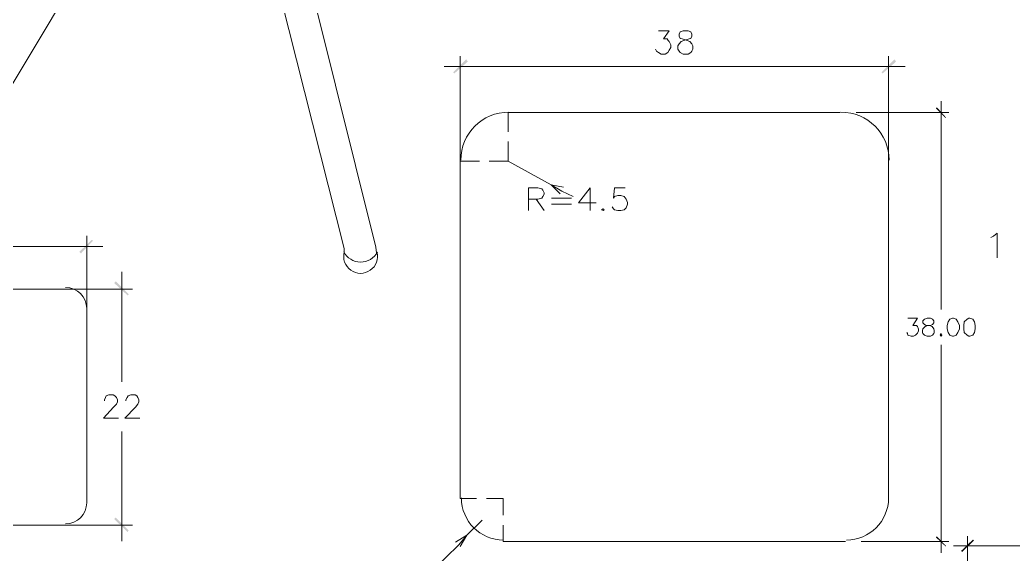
# Model space of a CAD drawing. Header units: inches. Extents: x 0.22 to 6.49, y 0.27 to 4.47.
# Drawn here: x 0.944 to 2.194, y 1.678 to 2.35 of the extents above; entities that cross this region are included whole.
import ezdxf

# ---------------------------------------------------------------- set-up
doc = ezdxf.new("R2010")
doc.units = ezdxf.units.IN
doc.header["$MEASUREMENT"] = 0
doc.layers.add('PDF_PDF13_PDF6_PDF9_0', color=7, linetype='Continuous')
doc.layers.add('PDF_PDF13_PDF6_PDF9_COTAS', color=7, linetype='Continuous')

msp = doc.modelspace()

# ---------------------------------------------------------------- linework, layer by layer
at = {"layer": 'PDF_PDF13_PDF6_PDF9_0', "lineweight": 13}
for points in [[(1.1781, 2.6767), (0.8661, 2.157), (0.6143, 2.157)], [(1.4982, 2.1414), (1.4982, 2.3045)], [(2.0376, 2.1414), (2.0376, 2.3045)], [(1.4779, 2.2916), (2.0586, 2.2916)], [(2.1039, 2.2477), (2.1039, 1.9857)], [(1.997, 2.2334), (2.1134, 2.2334)], [(1.5584, 2.1725), (1.6126, 2.1427), (1.6241, 2.1312)], [(1.6282, 2.1394), (1.6126, 2.1427), (1.6261, 2.1346), (1.6403, 2.1279)], [(1.0278, 1.9634), (1.0278, 2.0785)], [(0.4674, 2.0649), (1.0481, 2.0649)], [(1.0718, 2.0331), (1.0718, 1.8944)], [(0.9534, 2.0114), (1.0854, 2.0114)], [(2.1039, 1.6791), (2.1039, 1.9411)], [(1.0718, 1.694), (1.0718, 1.8321)], [(0.9534, 1.7143), (1.0854, 1.7143)], [(1.526, 1.7204), (1.5063, 1.7015), (1.4921, 1.6927)], [(1.4474, 1.6575), (1.4637, 1.6575), (1.4962, 1.6893), (1.5063, 1.7015), (1.4982, 1.6873)], [(2.0031, 1.6934), (2.1134, 1.6934)], [(2.1371, 1.6297), (2.1371, 1.583), (2.1371, 1.7001)], [(2.1195, 1.6879), (2.621, 1.6879)]]:
    msp.add_lwpolyline(points, dxfattribs=at)
at = {"layer": 'PDF_PDF13_PDF6_PDF9_0', "lineweight": 18}
for points in [[(1.2221, 2.5759), (1.352, 2.0622), (1.352, 2.0568)], [(1.2647, 2.5752), (1.392, 2.0642), (1.3926, 2.0568)], [(1.7479, 2.3363), (1.7615, 2.3363), (1.754, 2.3262), (1.7588, 2.3262), (1.7601, 2.3241), (1.7615, 2.3228), (1.7635, 2.3187), (1.7635, 2.3153), (1.7615, 2.3119), (1.7595, 2.3092), (1.7561, 2.3072), (1.7513, 2.3072), (1.7479, 2.3092), (1.7452, 2.3106), (1.7439, 2.3133)], [(1.5584, 2.2091), (1.5584, 2.2334)], [(1.5348, 2.1725), (1.5584, 2.1725), (1.5584, 2.1969)], [(1.4982, 2.1725), (1.5226, 2.1725)], [(1.5842, 2.1103), (1.5842, 2.1387), (1.5957, 2.1387), (1.6011, 2.1373), (1.6024, 2.136), (1.6038, 2.1326), (1.6038, 2.1306), (1.6024, 2.1279), (1.6011, 2.1258), (1.5957, 2.1245), (1.5842, 2.1245)], [(1.662, 2.1103), (1.662, 2.1387), (1.6471, 2.1197), (1.6694, 2.1197)], [(1.706, 2.1387), (1.6925, 2.1387), (1.6911, 2.1258), (1.6925, 2.1279), (1.6965, 2.1292), (1.7006, 2.1292), (1.7046, 2.1279), (1.7073, 2.1245), (1.7087, 2.1204), (1.7087, 2.1184), (1.7073, 2.1136), (1.7046, 2.1109), (1.7006, 2.1103), (1.6965, 2.1103), (1.6925, 2.1109), (1.6911, 2.1123), (1.6897, 2.115)], [(1.5936, 2.1245), (1.6038, 2.1103)], [(1.6133, 2.1258), (1.6383, 2.1258)], [(1.6133, 2.1184), (1.6383, 2.1184)], [(2.062, 1.9749), (2.0742, 1.9749), (2.0681, 1.9654), (2.0708, 1.9654), (2.0728, 1.9654), (2.0742, 1.9641), (2.0755, 1.9607), (2.0755, 1.9587), (2.0742, 1.956), (2.0715, 1.9532), (2.0688, 1.9519), (2.066, 1.9519), (2.062, 1.9532), (2.0613, 1.9553), (2.0606, 1.9566)], [(1.0502, 1.8707), (1.0502, 1.872), (1.0515, 1.8747), (1.0522, 1.8768), (1.0556, 1.8781), (1.061, 1.8781), (1.063, 1.8768), (1.0651, 1.8747), (1.0664, 1.872), (1.0664, 1.8693), (1.0651, 1.8666), (1.0617, 1.8626), (1.0488, 1.849), (1.0678, 1.849)], [(1.0772, 1.8707), (1.0772, 1.872), (1.0786, 1.8747), (1.0799, 1.8768), (1.0833, 1.8781), (1.0887, 1.8781), (1.0908, 1.8768), (1.0921, 1.8747), (1.0935, 1.872), (1.0935, 1.8693), (1.0921, 1.8666), (1.0894, 1.8626), (1.0759, 1.849), (1.0948, 1.849)], [(1.4982, 1.7475), (1.5185, 1.7475)], [(1.5314, 1.7475), (1.5524, 1.7475), (1.5524, 1.7265)], [(1.5524, 1.7143), (1.5524, 1.6934)]]:
    msp.add_lwpolyline(points, dxfattribs=at)
for points in [[(1.7791, 2.3363), (1.775, 2.335), (1.7737, 2.3323), (1.7737, 2.3295), (1.775, 2.3268), (1.7777, 2.3262), (1.7838, 2.3241), (1.7872, 2.3228), (1.7899, 2.3201), (1.7913, 2.3174), (1.7913, 2.3133), (1.7899, 2.3106), (1.7886, 2.3092), (1.7852, 2.3072), (1.7791, 2.3072), (1.775, 2.3092), (1.7737, 2.3106), (1.7723, 2.3133), (1.7723, 2.3174), (1.7737, 2.3201), (1.7764, 2.3228), (1.7798, 2.3241), (1.7865, 2.3262), (1.7886, 2.3268), (1.7899, 2.3295), (1.7899, 2.3323), (1.7886, 2.335), (1.7852, 2.3363)], [(1.6782, 2.1123), (1.6762, 2.1109), (1.6782, 2.1103), (1.6796, 2.1109)], [(2.0863, 1.9749), (2.083, 1.9735), (2.0809, 1.9715), (2.0809, 1.9688), (2.083, 1.9668), (2.085, 1.9654), (2.0891, 1.9654), (2.0924, 1.9641), (2.0945, 1.9614), (2.0951, 1.9593), (2.0951, 1.9566), (2.0945, 1.9553), (2.0931, 1.9532), (2.0904, 1.9519), (2.0863, 1.9519), (2.083, 1.9532), (2.0809, 1.9553), (2.0803, 1.9566), (2.0803, 1.9593), (2.0809, 1.9614), (2.0836, 1.9641), (2.087, 1.9654), (2.0904, 1.9654), (2.0931, 1.9668), (2.0945, 1.9688), (2.0945, 1.9715), (2.0931, 1.9735), (2.0904, 1.9749)], [(2.1182, 1.9749), (2.1148, 1.9735), (2.1127, 1.9702), (2.1114, 1.9654), (2.1114, 1.9614), (2.1127, 1.9566), (2.1148, 1.9532), (2.1182, 1.9519), (2.1195, 1.9519), (2.1229, 1.9532), (2.1249, 1.9566), (2.127, 1.9614), (2.127, 1.9654), (2.1249, 1.9702), (2.1229, 1.9735), (2.1195, 1.9749)], [(2.1385, 1.9749), (2.1364, 1.9735), (2.133, 1.9702), (2.1324, 1.9654), (2.1324, 1.9614), (2.133, 1.9566), (2.1364, 1.9532), (2.1385, 1.9519), (2.1398, 1.9519), (2.1439, 1.9532), (2.1459, 1.9566), (2.1466, 1.9614), (2.1466, 1.9654), (2.1459, 1.9702), (2.1439, 1.9735), (2.1398, 1.9749)], [(2.1039, 1.9553), (2.1026, 1.9532), (2.1039, 1.9519), (2.1046, 1.9532)]]:
    msp.add_lwpolyline(points, close=True, dxfattribs=at)
at = {"layer": 'PDF_PDF13_PDF6_PDF9_0', "lineweight": 5}
for points in [[(1.5584, 2.2334), (1.9767, 2.2334), (1.5584, 2.2334)], [(1.4982, 2.1725), (1.4982, 1.7475)], [(2.0376, 1.7475), (2.0376, 2.1725)], [(0.5148, 2.0114), (1.0008, 2.0114), (0.5148, 2.0114)], [(1.0278, 1.9851), (1.0278, 1.7421)], [(1.0008, 1.7143), (0.5148, 1.7143)], [(1.5524, 1.6934), (1.9835, 1.6934)]]:
    msp.add_lwpolyline(points, dxfattribs=at)
for centre, radius, start, end in [((1.5595, 2.1735), 0.0606, 90, 180), ((1.9777, 2.1735), 0.0606, 0, 90), ((1.0011, 1.9867), 0.0267, 360, 90), ((1.0011, 1.7424), 0.0267, 270, 0), ((1.5527, 1.7485), 0.0531, 180.0001, 269.9999), ((1.9845, 1.7485), 0.0531, 270.0001, 359.9999)]:
    msp.add_arc(centre, radius, start, end, dxfattribs=at)
at = {"layer": 'PDF_PDF13_PDF6_PDF9_0', "lineweight": 18}
for centre, radius, start, end in [((1.3727, 2.0524), 0.0213, 164.3829, 15.0516), ((1.3727, 2.0693), 0.024, 207.5978, 331.8362)]:
    msp.add_arc(centre, radius, start, end, dxfattribs=at)
at = {"layer": 'PDF_PDF13_PDF6_PDF9_0', "transparency": 33554559}
for points in [[(1.5057, 2.3004), (1.4908, 2.2828), (1.4894, 2.2842)], [(1.5077, 2.2977), (1.5057, 2.3004), (1.4908, 2.2828)], [(2.0288, 2.2842), (2.0302, 2.2828), (2.0451, 2.3004)], [(2.0302, 2.2828), (2.0451, 2.3004), (2.0471, 2.2977)], [(2.11, 2.2273), (2.0972, 2.2389), (2.0985, 2.2402)], [(2.1094, 2.2267), (2.11, 2.2273), (2.0972, 2.2389)], [(1.0184, 2.0581), (1.0204, 2.0561), (1.0339, 2.073)], [(1.0204, 2.0561), (1.0339, 2.073), (1.036, 2.0724)], [(1.0806, 2.0047), (1.0624, 2.0189), (1.0644, 2.0209)], [(1.0793, 2.0033), (1.0806, 2.0047), (1.0624, 2.0189)], [(1.0644, 1.7238), (1.0624, 1.7218), (1.0806, 1.7076)], [(1.0624, 1.7218), (1.0806, 1.7076), (1.0793, 1.7055)], [(2.0985, 1.7001), (2.0972, 1.6988), (2.11, 1.6879)], [(2.0972, 1.6988), (2.11, 1.6879), (2.1094, 1.6873)], [(2.1439, 1.6961), (2.1303, 1.6805), (2.129, 1.6818)], [(2.1452, 1.6947), (2.1439, 1.6961), (2.1303, 1.6805)]]:
    msp.add_solid(points, dxfattribs=at)
at = {"layer": 'PDF_PDF13_PDF6_PDF9_COTAS', "lineweight": 18}
msp.add_lwpolyline([(2.1662, 2.0764), (2.1696, 2.0778), (2.1743, 2.0818), (2.1743, 2.0507)], dxfattribs=at)

doc.saveas('drawing.dxf')
